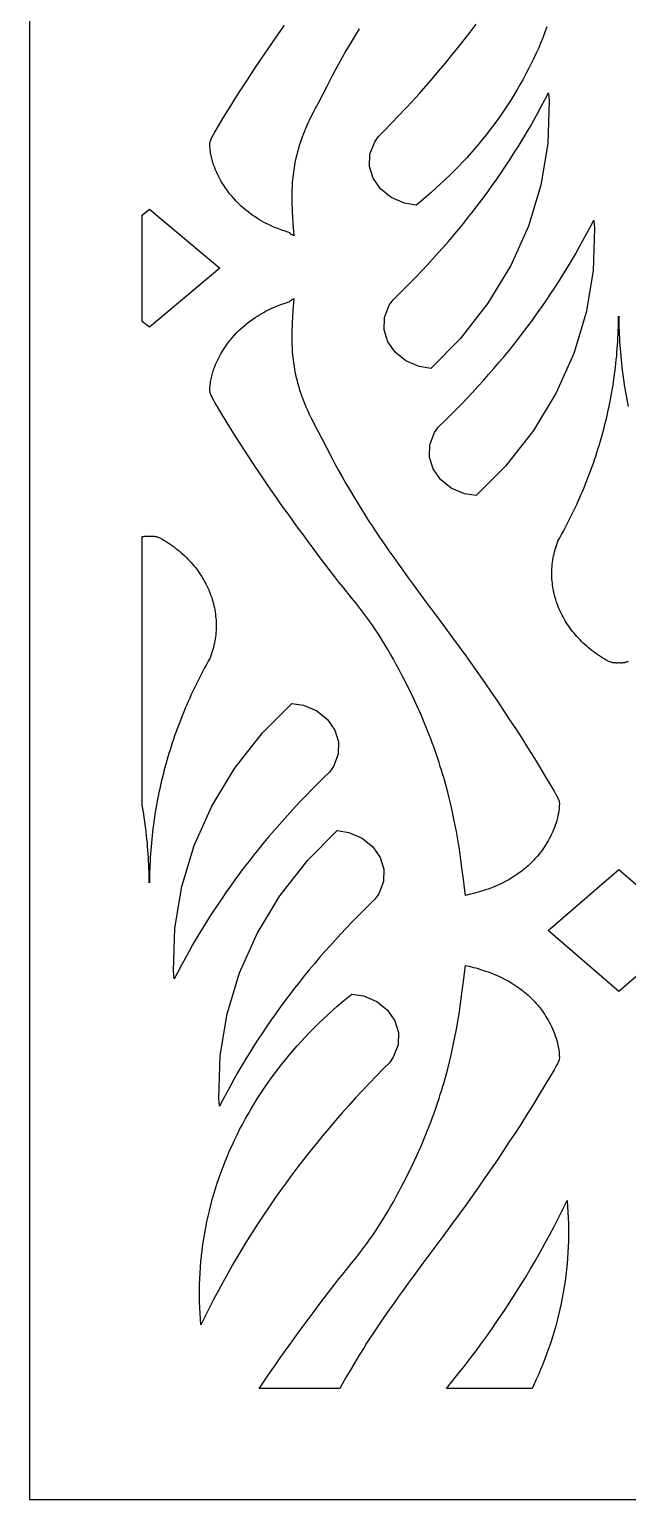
# Model space of a CAD drawing. Extents: x -412 to 412, y -418 to 418.
# Drawn here: x -412.5 to -251, y -417.5 to -21.1 of the extents above; entities that cross this region are included whole.
import ezdxf

# ---------------------------------------------------------------- set-up
doc = ezdxf.new("R2010")
doc.units = 0
doc.layers.add('LAYER_1', color=18, linetype='CONTINUOUS')

msp = doc.modelspace()

# ---------------------------------------------------------------- linework, layer by layer
at = {"layer": 'LAYER_1'}
for points in [[(-412.5, -417.5), (412.5, -417.5), (412.5, 417.5), (-412.5, 417.5)], [(-272.17, -40.36), (-272.53, -51.82), (-274.41, -63.11), (-277.75, -74.12), (-282.52, -84.76), (-288.69, -94.92), (-296.21, -104.5), (-304.13, -112.48), (-307.3, -112.01), (-310.9, -110.44), (-313.75, -108.13), (-315.73, -105.27), (-316.73, -102.07), (-316.64, -98.76), (-315.34, -95.43), (-314.28, -93.96), (-312.71, -92.37), (-311.15, -90.85), (-309.61, -89.31), (-308.09, -87.76), (-306.59, -86.2), (-305.1, -84.63), (-303.64, -83.04), (-302.19, -81.45), (-300.76, -79.84), (-299.35, -78.22), (-297.96, -76.6), (-296.59, -74.96), (-295.24, -73.3), (-293.91, -71.64), (-292.59, -69.97), (-291.3, -68.29), (-290.03, -66.6), (-288.77, -64.89), (-287.54, -63.18), (-286.33, -61.46), (-285.13, -59.72), (-283.96, -57.98), (-282.8, -56.23), (-281.67, -54.47), (-280.56, -52.7), (-279.46, -50.92), (-278.39, -49.13), (-277.34, -47.33), (-276.31, -45.52), (-275.3, -43.7), (-274.31, -41.88), (-273.34, -40.05), (-272.39, -38.2)], [(-361.05, -85.48), (-380.11, -101.39), (-382.01, -99.8), (-382.01, -71.16), (-380.11, -69.57)], [(-259.93, -74.67), (-260.29, -86.14), (-262.16, -97.42), (-265.5, -108.44), (-270.28, -119.07), (-276.44, -129.23), (-283.96, -138.81), (-291.89, -146.79), (-295.05, -146.32), (-298.65, -144.76), (-301.5, -142.45), (-303.48, -139.59), (-304.48, -136.39), (-304.39, -133.07), (-303.1, -129.75), (-302.04, -128.27), (-300.46, -126.69), (-298.91, -125.16), (-297.37, -123.62), (-295.84, -122.08), (-294.34, -120.51), (-292.86, -118.94), (-291.39, -117.36), (-289.94, -115.76), (-288.52, -114.16), (-287.11, -112.54), (-285.72, -110.91), (-284.35, -109.27), (-282.99, -107.62), (-281.66, -105.96), (-280.35, -104.29), (-279.06, -102.6), (-277.78, -100.91), (-276.53, -99.21), (-275.29, -97.49), (-274.08, -95.77), (-272.89, -94.04), (-271.71, -92.3), (-270.56, -90.54), (-269.42, -88.78), (-268.31, -87.01), (-267.22, -85.23), (-266.15, -83.44), (-265.09, -81.64), (-264.06, -79.83), (-263.05, -78.02), (-262.06, -76.19), (-261.1, -74.36), (-260.15, -72.52)], [(-341.36, -96.95), (-341.47, -98.61), (-341.57, -100.26), (-341.6, -101.09), (-341.63, -101.92), (-341.65, -102.74), (-341.66, -103.57), (-341.66, -104.4), (-341.65, -105.23), (-341.63, -106.05), (-341.59, -106.88), (-341.52, -107.93), (-341.44, -108.96), (-341.33, -109.96), (-341.2, -110.94), (-341.06, -111.9), (-340.89, -112.84), (-340.72, -113.75), (-340.53, -114.64), (-340.32, -115.51), (-340.11, -116.36), (-339.88, -117.18), (-339.65, -117.98), (-339.4, -118.76), (-339.15, -119.52), (-338.89, -120.25), (-338.63, -120.97), (-338.36, -121.66), (-338.09, -122.33), (-337.81, -122.98), (-337.54, -123.6), (-337.26, -124.21), (-336.99, -124.79), (-336.45, -125.89), (-335.93, -126.91), (-335.44, -127.85), (-334.58, -129.46), (-333.5, -131.53), (-332.23, -133.98), (-330.74, -136.81), (-329.91, -138.36), (-329.02, -140), (-328.06, -141.72), (-327.03, -143.54), (-325.92, -145.43), (-324.75, -147.41), (-323.49, -149.48), (-322.15, -151.62), (-321.45, -152.72), (-320.73, -153.84), (-319.98, -154.97), (-319.21, -156.13), (-317.97, -157.98), (-316.71, -159.82), (-315.43, -161.66), (-314.14, -163.48), (-312.85, -165.3), (-311.54, -167.12), (-310.22, -168.93), (-308.9, -170.74), (-306.24, -174.34), (-303.57, -177.94), (-300.9, -181.54), (-298.23, -185.14), (-296.47, -187.56), (-294.71, -189.98), (-292.97, -192.41), (-291.24, -194.85), (-289.53, -197.3), (-287.83, -199.76), (-286.15, -202.23), (-284.48, -204.71), (-282.84, -207.2), (-281.2, -209.69), (-279.59, -212.2), (-278, -214.71), (-276.42, -217.23), (-274.86, -219.77), (-273.33, -222.31), (-271.81, -224.86), (-270.87, -226.47), (-270.46, -227.18), (-270.1, -227.82), (-269.95, -228.12), (-269.81, -228.41), (-269.69, -228.68), (-269.59, -228.94), (-269.52, -229.17), (-269.46, -229.4), (-269.43, -229.61), (-269.42, -229.8), (-269.44, -230.45), (-269.49, -231.11), (-269.57, -231.76), (-269.67, -232.41), (-269.8, -233.06), (-269.95, -233.71), (-270.12, -234.35), (-270.31, -234.99), (-270.53, -235.62), (-270.76, -236.25), (-271.01, -236.88), (-271.28, -237.49), (-271.56, -238.11), (-271.86, -238.71), (-272.17, -239.3), (-272.49, -239.89), (-272.78, -240.39), (-273.07, -240.88), (-273.38, -241.35), (-273.69, -241.81), (-274, -242.27), (-274.33, -242.71), (-274.65, -243.14), (-274.99, -243.56), (-275.33, -243.97), (-275.67, -244.37), (-276.02, -244.76), (-276.38, -245.14), (-276.74, -245.51), (-277.1, -245.87), (-277.47, -246.23), (-277.84, -246.57), (-278.21, -246.9), (-278.59, -247.22), (-278.97, -247.54), (-279.35, -247.84), (-279.74, -248.14), (-280.13, -248.42), (-280.51, -248.7), (-280.91, -248.97), (-281.69, -249.49), (-282.48, -249.98), (-283.27, -250.43), (-284.05, -250.86), (-284.84, -251.26), (-285.61, -251.63), (-286.38, -251.97), (-287.14, -252.29), (-287.89, -252.59), (-288.62, -252.86), (-289.34, -253.11), (-290.04, -253.35), (-290.72, -253.56), (-291.38, -253.75), (-292.01, -253.93), (-292.61, -254.1), (-293.74, -254.38), (-294.72, -254.61), (-295, -252.54), (-295.3, -250.24), (-295.62, -247.74), (-295.98, -245.02), (-296.19, -243.59), (-296.41, -242.11), (-296.66, -240.58), (-296.92, -239.01), (-297.21, -237.38), (-297.53, -235.72), (-297.87, -234), (-298.25, -232.24), (-298.65, -230.44), (-299.09, -228.6), (-299.57, -226.71), (-300.09, -224.78), (-300.65, -222.81), (-300.95, -221.81), (-301.25, -220.8), (-301.57, -219.78), (-301.9, -218.75), (-302.24, -217.71), (-302.59, -216.67), (-302.96, -215.61), (-303.34, -214.54), (-303.73, -213.47), (-304.13, -212.38), (-304.55, -211.29), (-304.98, -210.19), (-305.43, -209.07), (-305.89, -207.95), (-306.36, -206.83), (-306.85, -205.69), (-307.35, -204.54), (-307.87, -203.39), (-308.41, -202.23), (-308.96, -201.06), (-309.53, -199.88), (-310.11, -198.69), (-310.97, -196.98), (-311.82, -195.34), (-312.64, -193.78), (-313.45, -192.3), (-314.24, -190.88), (-315.01, -189.54), (-315.75, -188.27), (-316.47, -187.08), (-317.16, -185.95), (-317.82, -184.9), (-318.46, -183.91), (-319.06, -183), (-319.62, -182.15), (-320.16, -181.38), (-320.65, -180.67), (-321.11, -180.02), (-321.64, -179.3), (-322.18, -178.57), (-322.73, -177.86), (-323.28, -177.14), (-324.4, -175.72), (-325.54, -174.31), (-327.82, -171.5), (-328.96, -170.09), (-330.07, -168.66), (-331.59, -166.69), (-333.07, -164.74), (-334.51, -162.83), (-335.91, -160.95), (-337.28, -159.11), (-338.62, -157.3), (-339.92, -155.53), (-341.18, -153.79), (-342.4, -152.09), (-343.6, -150.42), (-344.75, -148.79), (-345.88, -147.2), (-348.02, -144.11), (-350.03, -141.18), (-351.9, -138.39), (-353.65, -135.75), (-355.27, -133.26), (-356.76, -130.93), (-358.13, -128.75), (-359.38, -126.72), (-360.51, -124.85), (-361.52, -123.14), (-362.41, -121.63), (-362.79, -120.97), (-363.12, -120.36), (-363.27, -120.08), (-363.39, -119.81), (-363.51, -119.55), (-363.6, -119.31), (-363.67, -119.09), (-363.73, -118.88), (-363.76, -118.68), (-363.77, -118.5), (-363.77, -118.11), (-363.75, -117.71), (-363.72, -117.31), (-363.69, -116.92), (-363.64, -116.52), (-363.59, -116.13), (-363.52, -115.73), (-363.45, -115.34), (-363.36, -114.95), (-363.27, -114.55), (-363.17, -114.16), (-363.06, -113.77), (-362.95, -113.38), (-362.82, -113), (-362.69, -112.61), (-362.55, -112.23), (-362.25, -111.47), (-361.92, -110.72), (-361.57, -109.97), (-361.19, -109.24), (-360.79, -108.52), (-360.37, -107.82), (-359.93, -107.12), (-359.47, -106.45), (-359.19, -106.06), (-358.91, -105.67), (-358.63, -105.3), (-358.34, -104.93), (-358.05, -104.57), (-357.76, -104.22), (-357.16, -103.55), (-356.56, -102.9), (-355.95, -102.28), (-355.33, -101.7), (-354.71, -101.14), (-354.08, -100.61), (-353.45, -100.11), (-352.82, -99.64), (-352.2, -99.19), (-351.57, -98.76), (-350.95, -98.36), (-350.33, -97.99), (-349.72, -97.63), (-349.12, -97.3), (-348.53, -96.99), (-347.95, -96.7), (-347.38, -96.43), (-346.83, -96.18), (-346.29, -95.95), (-345.77, -95.73), (-345.27, -95.54), (-344.33, -95.19), (-343.49, -94.9), (-342.74, -94.66), (-342.11, -94.47), (-342.16, -94.45), (-342.18, -94.42), (-342.19, -94.39), (-342.17, -94.35), (-342.14, -94.31), (-342.1, -94.26), (-341.97, -94.16), (-341.79, -94.04), (-341.58, -93.91), (-341.1, -93.65)], [(-379.45, -157.68), (-379.23, -157.69), (-379.01, -157.71), (-378.79, -157.73), (-378.57, -157.77), (-378.36, -157.81), (-378.14, -157.86), (-377.93, -157.92), (-377.72, -157.99), (-377.52, -158.07), (-377.31, -158.16), (-377.12, -158.25), (-376.92, -158.36), (-376.73, -158.47), (-376.16, -158.81), (-375.6, -159.15), (-375.05, -159.51), (-374.5, -159.87), (-373.97, -160.24), (-373.45, -160.62), (-372.94, -161.01), (-372.44, -161.4), (-371.96, -161.8), (-371.48, -162.21), (-371.01, -162.62), (-370.56, -163.05), (-370.11, -163.48), (-369.68, -163.91), (-369.26, -164.35), (-368.85, -164.8), (-368.45, -165.25), (-368.06, -165.71), (-367.68, -166.18), (-367.32, -166.65), (-366.97, -167.13), (-366.63, -167.61), (-366.3, -168.1), (-365.98, -168.59), (-365.67, -169.09), (-365.38, -169.59), (-365.1, -170.1), (-364.83, -170.61), (-364.57, -171.12), (-364.32, -171.64), (-364.09, -172.16), (-363.87, -172.69), (-363.66, -173.22), (-363.47, -173.75), (-363.28, -174.29), (-363.11, -174.83), (-362.95, -175.37), (-362.81, -175.91), (-362.67, -176.46), (-362.56, -177.01), (-362.45, -177.56), (-362.35, -178.12), (-362.27, -178.67), (-362.21, -179.23), (-362.15, -179.79), (-362.11, -180.35), (-362.08, -180.91), (-362.07, -181.47), (-362.07, -182.04), (-362.08, -182.6), (-362.11, -183.17), (-362.15, -183.73), (-362.2, -184.3), (-362.27, -184.87), (-362.35, -185.43), (-362.44, -186), (-362.55, -186.57), (-362.68, -187.13), (-362.81, -187.7), (-362.96, -188.26), (-363.13, -188.82), (-363.31, -189.38), (-363.5, -189.94), (-363.71, -190.5), (-364.21, -191.39), (-364.71, -192.29), (-365.19, -193.18), (-365.67, -194.08), (-366.14, -194.98), (-366.6, -195.89), (-367.05, -196.79), (-367.5, -197.7), (-367.94, -198.61), (-368.37, -199.53), (-368.79, -200.44), (-369.21, -201.36), (-369.62, -202.28), (-370.02, -203.2), (-370.41, -204.12), (-370.8, -205.05), (-371.18, -205.98), (-371.55, -206.91), (-371.91, -207.84), (-372.26, -208.77), (-372.61, -209.71), (-372.95, -210.64), (-373.28, -211.58), (-373.6, -212.52), (-373.92, -213.47), (-374.23, -214.41), (-374.53, -215.36), (-374.82, -216.3), (-375.11, -217.25), (-375.38, -218.2), (-375.65, -219.16), (-375.91, -220.11), (-376.17, -221.07), (-376.41, -222.02), (-376.65, -222.98), (-376.88, -223.94), (-377.1, -224.9), (-377.32, -225.86), (-377.52, -226.83), (-377.72, -227.79), (-377.91, -228.76), (-378.09, -229.72), (-378.27, -230.69), (-378.43, -231.66), (-378.59, -232.63), (-378.74, -233.6), (-378.89, -234.57), (-379.02, -235.55), (-379.15, -236.52), (-379.27, -237.5), (-379.38, -238.47), (-379.48, -239.45), (-379.57, -240.43), (-379.66, -241.41), (-379.74, -242.39), (-379.81, -243.37), (-379.87, -244.35), (-379.93, -245.33), (-379.97, -246.31), (-380.01, -247.29), (-380.04, -248.27), (-380.06, -249.26), (-380.07, -249.9), (-380.07, -248.96), (-380.09, -247.82), (-380.11, -246.69), (-380.14, -247.82), (-380.15, -248.96), (-380.15, -249.9), (-380.15, -250.24), (-380.14, -251.22), (-380.15, -250.09), (-380.15, -249.9), (-380.16, -249.26), (-380.19, -248.27), (-380.22, -247.29), (-380.25, -246.31), (-380.3, -245.33), (-380.35, -244.35), (-380.42, -243.37), (-380.49, -242.39), (-380.57, -241.41), (-380.65, -240.43), (-380.75, -239.45), (-380.85, -238.47), (-380.96, -237.5), (-381.08, -236.52), (-381.21, -235.55), (-381.34, -234.57), (-381.48, -233.6), (-381.63, -232.63), (-381.79, -231.66), (-381.96, -230.69), (-382.01, -230.39), (-382.01, -157.85), (-381.87, -157.81), (-381.66, -157.77), (-381.44, -157.73), (-381.22, -157.71), (-381, -157.69), (-380.78, -157.68), (-380.56, -157.68), (-380.33, -157.69), (-380.11, -157.7), (-379.89, -157.69), (-379.67, -157.68)], [(-338.48, -203.27), (-334.87, -204.84), (-332.03, -207.15), (-330.05, -210.01), (-329.05, -213.21), (-329.13, -216.52), (-330.43, -219.85), (-331.49, -221.32), (-333.06, -222.91), (-334.62, -224.43), (-336.16, -225.97), (-337.68, -227.52), (-339.19, -229.08), (-340.67, -230.65), (-342.14, -232.24), (-343.58, -233.83), (-345.01, -235.44), (-346.42, -237.06), (-347.81, -238.69), (-349.18, -240.33), (-350.53, -241.98), (-351.87, -243.64), (-353.18, -245.31), (-354.47, -246.99), (-355.74, -248.68), (-357, -250.39), (-358.23, -252.1), (-359.45, -253.82), (-360.64, -255.56), (-361.82, -257.3), (-362.97, -259.05), (-364.1, -260.81), (-365.22, -262.58), (-366.31, -264.36), (-367.38, -266.15), (-368.43, -267.95), (-369.46, -269.76), (-370.47, -271.58), (-371.46, -273.4), (-372.43, -275.24), (-373.38, -277.08), (-373.6, -274.92), (-373.24, -263.46), (-371.37, -252.17), (-368.02, -241.16), (-363.25, -230.52), (-357.09, -220.36), (-349.57, -210.79), (-341.64, -202.8)], [(-326.23, -237.59), (-322.63, -239.15), (-319.78, -241.46), (-317.8, -244.32), (-316.8, -247.52), (-316.89, -250.84), (-318.18, -254.16), (-319.24, -255.64), (-320.82, -257.22), (-322.38, -258.75), (-323.92, -260.29), (-325.44, -261.83), (-326.94, -263.4), (-328.43, -264.97), (-329.89, -266.55), (-331.34, -268.15), (-332.77, -269.75), (-334.18, -271.37), (-335.57, -273), (-336.94, -274.64), (-338.29, -276.29), (-339.62, -277.95), (-340.93, -279.62), (-342.23, -281.31), (-343.5, -283), (-344.75, -284.7), (-345.99, -286.41), (-347.2, -288.14), (-348.4, -289.87), (-349.57, -291.61), (-350.72, -293.37), (-351.86, -295.13), (-352.97, -296.9), (-354.06, -298.68), (-355.13, -300.47), (-356.19, -302.27), (-357.22, -304.08), (-358.23, -305.89), (-359.22, -307.72), (-360.19, -309.55), (-361.13, -311.39), (-361.35, -309.24), (-360.99, -297.77), (-359.12, -286.49), (-355.78, -275.47), (-351, -264.84), (-344.84, -254.68), (-337.32, -245.1), (-329.39, -237.12)], [(-234.3, -264.03), (-234.3, -264.03), (-234.3, -264.04), (-234.3, -264.05), (-234.3, -264.05), (-253.36, -280.47), (-272.42, -264.05), (-272.42, -264.05), (-272.42, -264.04), (-272.42, -264.03), (-272.42, -264.03), (-253.36, -247.61)], [(-380.07, -250.09), (-380.08, -251.22), (-380.08, -250.24), (-380.07, -249.9)], [(-293.74, -273.7), (-292.61, -273.99), (-292.01, -274.15), (-291.38, -274.33), (-290.72, -274.52), (-290.04, -274.73), (-289.34, -274.97), (-288.62, -275.22), (-287.89, -275.49), (-287.14, -275.79), (-286.38, -276.11), (-285.61, -276.45), (-284.84, -276.83), (-284.05, -277.22), (-283.27, -277.65), (-282.48, -278.1), (-281.69, -278.59), (-280.91, -279.11), (-280.51, -279.38), (-280.13, -279.66), (-279.74, -279.94), (-279.35, -280.24), (-278.97, -280.55), (-278.59, -280.86), (-278.21, -281.18), (-277.84, -281.51), (-277.47, -281.86), (-277.1, -282.21), (-276.74, -282.57), (-276.38, -282.94), (-276.02, -283.32), (-275.67, -283.71), (-275.33, -284.11), (-274.99, -284.52), (-274.65, -284.94), (-274.33, -285.37), (-274, -285.81), (-273.69, -286.27), (-273.38, -286.73), (-273.07, -287.21), (-272.78, -287.69), (-272.49, -288.19), (-272.17, -288.78), (-271.86, -289.37), (-271.56, -289.97), (-271.28, -290.59), (-271.01, -291.2), (-270.76, -291.83), (-270.53, -292.46), (-270.31, -293.09), (-270.12, -293.73), (-269.95, -294.37), (-269.8, -295.02), (-269.67, -295.67), (-269.57, -296.32), (-269.49, -296.97), (-269.44, -297.63), (-269.42, -298.28), (-269.43, -298.47), (-269.46, -298.68), (-269.52, -298.91), (-269.59, -299.15), (-269.69, -299.4), (-269.81, -299.67), (-269.95, -299.96), (-270.1, -300.26), (-270.46, -300.9), (-270.87, -301.61), (-271.81, -303.22), (-273.33, -305.77), (-274.86, -308.31), (-276.42, -310.85), (-278, -313.37), (-279.59, -315.89), (-281.2, -318.39), (-282.84, -320.89), (-284.48, -323.37), (-286.15, -325.85), (-287.83, -328.32), (-289.53, -330.78), (-291.24, -333.23), (-292.97, -335.67), (-294.71, -338.1), (-296.47, -340.52), (-298.23, -342.94), (-300.9, -346.54), (-303.57, -350.14), (-306.24, -353.74), (-308.9, -357.34), (-310.22, -359.15), (-311.54, -360.96), (-312.85, -362.78), (-314.14, -364.6), (-315.43, -366.42), (-316.71, -368.26), (-317.97, -370.1), (-319.21, -371.95), (-319.98, -373.11), (-320.73, -374.25), (-321.45, -375.36), (-322.15, -376.46), (-323.49, -378.6), (-324.75, -380.67), (-325.92, -382.65), (-327.03, -384.54), (-328.06, -386.36), (-328.69, -387.5), (-350.43, -387.5), (-350.03, -386.9), (-348.02, -383.97), (-345.88, -380.88), (-344.75, -379.29), (-343.6, -377.66), (-342.4, -375.99), (-341.18, -374.29), (-339.92, -372.55), (-338.62, -370.78), (-337.28, -368.97), (-335.91, -367.13), (-334.51, -365.25), (-333.07, -363.34), (-331.59, -361.4), (-330.07, -359.42), (-328.96, -357.99), (-327.82, -356.58), (-325.54, -353.77), (-324.4, -352.36), (-323.28, -350.94), (-322.73, -350.23), (-322.18, -349.51), (-321.64, -348.78), (-321.11, -348.06), (-320.65, -347.41), (-320.16, -346.7), (-319.62, -345.93), (-319.06, -345.08), (-318.46, -344.17), (-317.82, -343.18), (-317.16, -342.13), (-316.47, -341), (-315.75, -339.81), (-315.01, -338.54), (-314.24, -337.2), (-313.45, -335.79), (-312.64, -334.3), (-311.82, -332.74), (-310.97, -331.1), (-310.11, -329.39), (-309.53, -328.2), (-308.96, -327.03), (-308.41, -325.85), (-307.87, -324.69), (-307.35, -323.54), (-306.85, -322.39), (-306.36, -321.26), (-305.89, -320.13), (-305.43, -319.01), (-304.98, -317.89), (-304.55, -316.79), (-304.13, -315.7), (-303.73, -314.61), (-303.34, -313.54), (-302.96, -312.47), (-302.59, -311.41), (-302.24, -310.37), (-301.9, -309.33), (-301.57, -308.3), (-301.25, -307.28), (-300.95, -306.27), (-300.65, -305.27), (-300.09, -303.3), (-299.57, -301.37), (-299.09, -299.48), (-298.65, -297.64), (-298.25, -295.84), (-297.87, -294.08), (-297.53, -292.36), (-297.21, -290.7), (-296.92, -289.07), (-296.66, -287.5), (-296.41, -285.97), (-296.19, -284.49), (-295.98, -283.06), (-295.62, -280.35), (-295.3, -277.84), (-295, -275.54), (-294.72, -273.47)], [(-322.29, -281.64), (-318.69, -283.21), (-315.85, -285.51), (-313.87, -288.37), (-312.87, -291.57), (-312.95, -294.89), (-314.25, -298.21), (-315.31, -299.69), (-316.88, -301.27), (-318.8, -303.23), (-320.7, -305.2), (-322.58, -307.18), (-324.43, -309.18), (-326.26, -311.19), (-328.06, -313.22), (-329.84, -315.26), (-331.59, -317.32), (-333.33, -319.39), (-335.03, -321.47), (-336.71, -323.56), (-338.37, -325.67), (-340, -327.79), (-341.61, -329.93), (-343.19, -332.08), (-344.75, -334.24), (-346.29, -336.41), (-347.79, -338.6), (-349.27, -340.79), (-350.73, -343), (-352.16, -345.22), (-353.57, -347.46), (-354.95, -349.7), (-356.3, -351.96), (-357.63, -354.23), (-358.93, -356.5), (-360.2, -358.79), (-361.45, -361.09), (-362.67, -363.41), (-363.87, -365.73), (-365.04, -368.06), (-366.18, -370.4), (-366.31, -368.84), (-366.42, -367.28), (-366.49, -365.72), (-366.55, -364.16), (-366.57, -362.61), (-366.57, -361.05), (-366.55, -359.5), (-366.5, -357.95), (-366.42, -356.4), (-366.32, -354.86), (-366.19, -353.32), (-366.03, -351.78), (-365.86, -350.24), (-365.65, -348.71), (-365.42, -347.18), (-365.17, -345.66), (-364.89, -344.14), (-364.59, -342.62), (-364.26, -341.11), (-363.91, -339.61), (-363.53, -338.1), (-363.13, -336.61), (-362.7, -335.12), (-362.25, -333.63), (-361.78, -332.15), (-361.28, -330.68), (-360.76, -329.21), (-360.21, -327.75), (-359.64, -326.3), (-359.05, -324.85), (-358.43, -323.41), (-357.79, -321.98), (-357.13, -320.55), (-356.44, -319.14), (-355.73, -317.73), (-355, -316.32), (-354.24, -314.93), (-353.46, -313.54), (-352.66, -312.17), (-351.83, -310.8), (-350.99, -309.44), (-350.12, -308.09), (-349.22, -306.75), (-348.31, -305.42), (-347.37, -304.1), (-346.41, -302.79), (-345.43, -301.49), (-344.43, -300.2), (-343.4, -298.92), (-342.35, -297.66), (-341.29, -296.4), (-340.2, -295.15), (-339.08, -293.92), (-337.95, -292.7), (-336.8, -291.49), (-335.62, -290.29), (-334.42, -289.1), (-333.2, -287.93), (-331.97, -286.77), (-330.71, -285.62), (-329.42, -284.49), (-328.12, -283.37), (-326.8, -282.26), (-325.46, -281.17)], [(-267.22, -338.44), (-267.11, -340), (-267.03, -341.56), (-266.98, -343.12), (-266.96, -344.67), (-266.96, -346.23), (-266.98, -347.78), (-267.03, -349.33), (-267.11, -350.88), (-267.21, -352.42), (-267.34, -353.96), (-267.49, -355.5), (-267.67, -357.04), (-267.87, -358.57), (-268.1, -360.1), (-268.36, -361.62), (-268.64, -363.14), (-268.94, -364.66), (-269.27, -366.17), (-269.62, -367.67), (-270, -369.17), (-270.4, -370.67), (-270.82, -372.16), (-271.27, -373.64), (-271.75, -375.12), (-272.25, -376.6), (-272.77, -378.06), (-273.32, -379.53), (-273.89, -380.98), (-274.48, -382.43), (-275.1, -383.87), (-275.74, -385.3), (-276.4, -386.72), (-276.78, -387.5), (-299.88, -387.5), (-298.5, -385.81), (-296.81, -383.71), (-295.16, -381.61), (-293.52, -379.48), (-291.92, -377.35), (-290.33, -375.2), (-288.77, -373.04), (-287.24, -370.87), (-285.73, -368.68), (-284.25, -366.48), (-282.8, -364.27), (-281.37, -362.05), (-279.96, -359.82), (-278.58, -357.58), (-277.23, -355.32), (-275.9, -353.05), (-274.6, -350.77), (-273.32, -348.48), (-272.08, -346.18), (-270.85, -343.87), (-269.66, -341.55), (-268.49, -339.22), (-267.35, -336.88)]]:
    msp.add_lwpolyline(points, close=True, dxfattribs=at)
for points in [[(-272.77, -20.38), (-273.32, -21.84), (-273.89, -23.3), (-274.48, -24.74), (-275.1, -26.18), (-275.74, -27.62), (-276.4, -29.04), (-277.09, -30.46), (-277.8, -31.87), (-278.53, -33.27), (-279.29, -34.67), (-280.07, -36.05), (-280.87, -37.43), (-281.69, -38.8), (-282.54, -40.15), (-283.41, -41.5), (-284.3, -42.84), (-285.22, -44.17), (-286.16, -45.49), (-287.12, -46.8), (-288.1, -48.1), (-289.1, -49.39), (-290.13, -50.67), (-291.17, -51.94), (-292.24, -53.2), (-293.33, -54.44), (-294.44, -55.68), (-295.58, -56.9), (-296.73, -58.11), (-297.91, -59.31), (-299.11, -60.49), (-300.32, -61.67), (-301.56, -62.83), (-302.82, -63.97), (-304.1, -65.11), (-305.4, -66.23), (-306.73, -67.34), (-308.07, -68.43), (-311.23, -67.96), (-314.84, -66.39), (-317.68, -64.08), (-319.66, -61.22), (-320.66, -58.02), (-320.58, -54.71), (-319.28, -51.38), (-318.22, -49.91), (-316.65, -48.32), (-314.72, -46.37), (-312.82, -44.4), (-310.95, -42.41), (-309.1, -40.41), (-307.27, -38.4), (-305.47, -36.37), (-303.69, -34.33), (-301.93, -32.28), (-300.2, -30.21), (-298.5, -28.13), (-296.81, -26.03), (-295.16, -23.92), (-293.52, -21.8), (-291.92, -19.67)], [(-323.49, -20.92), (-324.75, -22.98), (-325.92, -24.96), (-327.03, -26.86), (-328.06, -28.67), (-329.02, -30.4), (-329.91, -32.04), (-330.74, -33.59), (-332.23, -36.42), (-333.5, -38.87), (-334.58, -40.93), (-335.44, -42.55), (-335.93, -43.49), (-336.45, -44.5), (-336.99, -45.61), (-337.26, -46.19), (-337.54, -46.79), (-337.81, -47.42), (-338.09, -48.07), (-338.36, -48.74), (-338.63, -49.43), (-338.89, -50.14), (-339.15, -50.88), (-339.4, -51.64), (-339.65, -52.41), (-339.88, -53.22), (-340.11, -54.04), (-340.32, -54.89), (-340.53, -55.75), (-340.72, -56.64), (-340.89, -57.56), (-341.06, -58.49), (-341.2, -59.45), (-341.33, -60.43), (-341.44, -61.44), (-341.52, -62.47), (-341.59, -63.52), (-341.63, -64.34), (-341.65, -65.17), (-341.66, -66), (-341.66, -66.83), (-341.65, -67.65), (-341.63, -68.48), (-341.6, -69.31), (-341.57, -70.14), (-341.47, -71.79), (-341.36, -73.45), (-341.1, -76.75), (-341.58, -76.48), (-341.79, -76.36), (-341.97, -76.24), (-342.1, -76.13), (-342.14, -76.09), (-342.17, -76.04), (-342.19, -76.01), (-342.18, -75.97), (-342.16, -75.95), (-342.11, -75.92), (-342.74, -75.73), (-343.49, -75.5), (-344.33, -75.21), (-345.27, -74.86), (-345.77, -74.66), (-346.29, -74.45), (-346.83, -74.22), (-347.38, -73.97), (-347.95, -73.7), (-348.53, -73.41), (-349.12, -73.1), (-349.72, -72.77), (-350.33, -72.41), (-350.95, -72.04), (-351.57, -71.64), (-352.2, -71.21), (-352.82, -70.76), (-353.45, -70.29), (-354.08, -69.78), (-354.71, -69.26), (-355.33, -68.7), (-355.95, -68.11), (-356.56, -67.5), (-357.16, -66.85), (-357.76, -66.17), (-358.05, -65.82), (-358.34, -65.47), (-358.63, -65.1), (-358.91, -64.73), (-359.19, -64.34), (-359.47, -63.95), (-359.93, -63.27), (-360.37, -62.58), (-360.79, -61.87), (-361.19, -61.15), (-361.57, -60.42), (-361.92, -59.68), (-362.25, -58.93), (-362.55, -58.17), (-362.69, -57.78), (-362.82, -57.4), (-362.95, -57.01), (-363.06, -56.62), (-363.17, -56.24), (-363.27, -55.84), (-363.36, -55.45), (-363.45, -55.06), (-363.52, -54.67), (-363.59, -54.27), (-363.64, -53.88), (-363.69, -53.48), (-363.72, -53.08), (-363.75, -52.69), (-363.77, -52.29), (-363.77, -51.9), (-363.76, -51.71), (-363.73, -51.52), (-363.67, -51.31), (-363.6, -51.08), (-363.51, -50.84), (-363.39, -50.59), (-363.27, -50.32), (-363.12, -50.04), (-362.79, -49.43), (-362.41, -48.76), (-361.52, -47.26), (-360.51, -45.55), (-359.38, -43.68), (-358.13, -41.65), (-356.76, -39.47), (-355.27, -37.13), (-353.65, -34.65), (-351.9, -32.01), (-350.03, -29.22), (-348.02, -26.28), (-345.88, -23.2), (-344.75, -21.61), (-343.6, -19.97)], [(-250.82, -191.52), (-251.02, -191.6), (-251.23, -191.67), (-251.44, -191.73), (-251.66, -191.78), (-251.87, -191.83), (-252.09, -191.86), (-252.31, -191.89), (-252.53, -191.91), (-252.75, -191.92), (-252.97, -191.92), (-253.19, -191.91), (-253.41, -191.89), (-253.63, -191.91), (-253.86, -191.92), (-254.08, -191.92), (-254.3, -191.91), (-254.52, -191.89), (-254.74, -191.86), (-254.96, -191.83), (-255.17, -191.78), (-255.39, -191.73), (-255.6, -191.67), (-255.81, -191.6), (-256.01, -191.52), (-256.21, -191.44), (-256.41, -191.34), (-256.6, -191.24), (-256.79, -191.12), (-257.37, -190.79), (-257.93, -190.44), (-258.48, -190.09), (-259.02, -189.72), (-259.55, -189.35), (-260.07, -188.97), (-260.58, -188.59), (-261.08, -188.2), (-261.57, -187.79), (-262.05, -187.39), (-262.52, -186.97), (-262.97, -186.55), (-263.41, -186.12), (-263.85, -185.68), (-264.27, -185.24), (-264.68, -184.79), (-265.08, -184.34), (-265.47, -183.88), (-265.84, -183.41), (-266.21, -182.94), (-266.56, -182.47), (-266.9, -181.98), (-267.23, -181.5), (-267.55, -181), (-267.86, -180.51), (-268.15, -180.01), (-268.43, -179.5), (-268.7, -178.99), (-268.96, -178.47), (-269.2, -177.96), (-269.44, -177.43), (-269.66, -176.91), (-269.87, -176.38), (-270.06, -175.84), (-270.25, -175.31), (-270.42, -174.77), (-270.57, -174.23), (-270.72, -173.68), (-270.85, -173.13), (-270.97, -172.59), (-271.08, -172.03), (-271.17, -171.48), (-271.25, -170.92), (-271.32, -170.37), (-271.38, -169.81), (-271.42, -169.25), (-271.44, -168.68), (-271.46, -168.12), (-271.46, -167.56), (-271.45, -166.99), (-271.42, -166.43), (-271.38, -165.86), (-271.33, -165.29), (-271.26, -164.73), (-271.18, -164.16), (-271.08, -163.6), (-270.97, -163.03), (-270.85, -162.46), (-270.71, -161.9), (-270.56, -161.34), (-270.4, -160.77), (-270.22, -160.21), (-270.02, -159.65), (-269.81, -159.09), (-269.31, -158.2), (-268.82, -157.31), (-268.34, -156.41), (-267.86, -155.51), (-267.39, -154.61), (-266.93, -153.71), (-266.47, -152.8), (-266.03, -151.89), (-265.59, -150.98), (-265.16, -150.07), (-264.73, -149.15), (-264.32, -148.24), (-263.91, -147.32), (-263.51, -146.4), (-263.11, -145.47), (-262.73, -144.55), (-262.35, -143.62), (-261.98, -142.69), (-261.62, -141.76), (-261.26, -140.82), (-260.92, -139.89), (-260.58, -138.95), (-260.25, -138.01), (-259.92, -137.07), (-259.61, -136.13), (-259.3, -135.18), (-259, -134.24), (-258.71, -133.29), (-258.42, -132.34), (-258.14, -131.39), (-257.88, -130.44), (-257.61, -129.49), (-257.36, -128.53), (-257.12, -127.57), (-256.88, -126.62), (-256.65, -125.66), (-256.43, -124.69), (-256.21, -123.73), (-256.01, -122.77), (-255.81, -121.8), (-255.62, -120.84), (-255.43, -119.87), (-255.26, -118.9), (-255.09, -117.93), (-254.93, -116.96), (-254.78, -115.99), (-254.64, -115.02), (-254.51, -114.05), (-254.38, -113.07), (-254.26, -112.1), (-254.15, -111.12), (-254.05, -110.14), (-253.95, -109.17), (-253.87, -108.19), (-253.79, -107.21), (-253.72, -106.23), (-253.65, -105.25), (-253.6, -104.27), (-253.55, -103.29), (-253.52, -102.3), (-253.49, -101.32), (-253.46, -100.34), (-253.45, -99.7), (-253.45, -99.5), (-253.44, -98.37), (-253.45, -99.35), (-253.45, -99.7), (-253.45, -100.64), (-253.44, -101.77), (-253.41, -102.91), (-253.39, -101.77), (-253.37, -100.64), (-253.37, -99.7), (-253.38, -99.35), (-253.38, -98.37), (-253.37, -99.5), (-253.37, -99.7), (-253.36, -100.34), (-253.34, -101.32), (-253.31, -102.3), (-253.27, -103.29), (-253.23, -104.27), (-253.17, -105.25), (-253.11, -106.23), (-253.04, -107.21), (-252.96, -108.19), (-252.87, -109.17), (-252.78, -110.14), (-252.68, -111.12), (-252.57, -112.1), (-252.45, -113.07), (-252.32, -114.05), (-252.19, -115.02), (-252.04, -115.99), (-251.89, -116.96), (-251.73, -117.93), (-251.57, -118.9), (-251.39, -119.87), (-251.21, -120.84), (-251.02, -121.8), (-250.82, -122.77)]]:
    msp.add_lwpolyline(points, dxfattribs=at)

doc.saveas('drawing.dxf')
